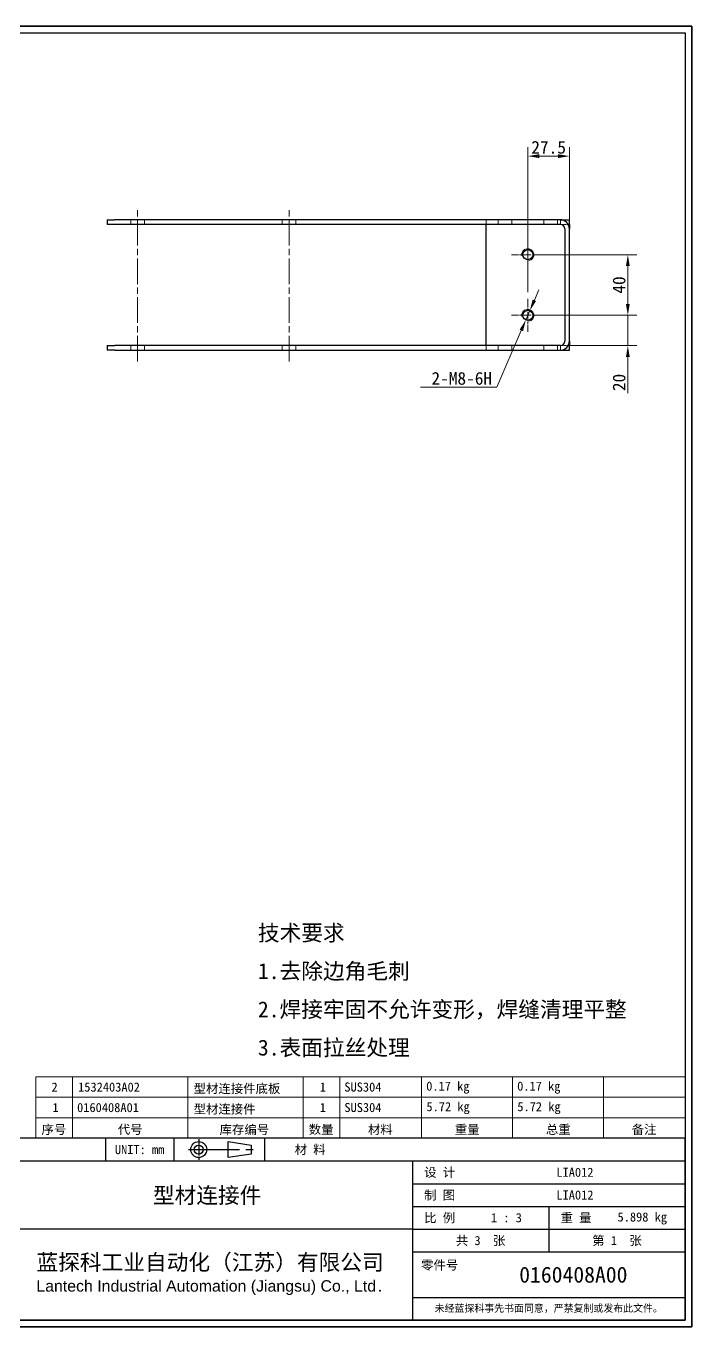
# Model space of a CAD drawing. Header units: millimetres. Extents: x 18 to 1244, y 16 to 875.
# Drawn here: x 804 to 1244, y 16 to 875 of the extents above; entities that cross this region are included whole.
import ezdxf
from ezdxf.enums import TextEntityAlignment as Align

# ---------------------------------------------------------------- set-up
doc = ezdxf.new("R2010")
doc.units = ezdxf.units.MM
doc.header["$LTSCALE"] = 3
doc.linetypes.add('CHAIN', pattern=[0.3543, 0.2362, -0.0295, 0.0591, -0.0295])
doc.linetypes.add('DASHED', pattern=[0.2067, 0.1654, -0.0413])
for name, color, linetype, lineweight in [('1', 7, 'Continuous', 18), ('可见 (ISO)', 7, 'Continuous', 25), ('可见窄的 (ISO)', 7, 'Continuous', 18), ('图框 (ISO)', 7, 'Continuous', 35), ('标题 (ISO)', 7, 'Continuous', 25)]:
    doc.layers.add(name, color=color, linetype=linetype, lineweight=lineweight)
for name, color, linetype, lineweight, true_color in [('中心标记 (ISO)', 1, 'CHAIN', 18, 0xff0000), ('中心线 (ISO)', 1, 'CHAIN', 18, 0xff0000), ('尺寸 (ISO)', 7, 'Continuous', 18, 0x008000), ('符号 (ISO)', 7, 'Continuous', 18, 0x008000), ('隐藏 (ISO)', 5, 'DASHED', 18, 0x0000ff)]:
    doc.layers.add(name, color=color, linetype=linetype, lineweight=lineweight, true_color=true_color)
doc.styles.add('文本样式164', font='SimSun.ttf')
doc.styles.add('文本样式165', font='SimSun.ttf')
doc.styles.add('文本样式74', font='SimSun.ttf')
doc.styles.add('最新国标', font='simfang.ttf')
doc.styles.add('注释文本 (ISO)', font='simfang.ttf')
doc.dimstyles.new('默认 (GB)', dxfattribs={"dimscale": 3, "dimtxt": 2.8, "dimasz": 2.5, "dimexe": 2, "dimexo": 1.5, "dimgap": 0.5, "dimtad": 1, "dimtoh": 1, "dimdsep": 46, "dimtxsty": '最新国标', "dimcen": 0.09, "dimdle": 10, "dimclrd": 256, "dimclre": 256, "dimclrt": 256, "dimaunit": 1, "dimadec": 3, "dimazin": 2, "dimtfac": 0.535714, "dimtdec": 3, "dimtmove": 0, "dimatfit": 3, "dimfxl": 0, "dimtolj": 1, "dimlwd": -1, "dimlwe": -1, "dimarcsym": 0})

# ---------------------------------------------------------------- blocks, each defined once
blk = doc.blocks.new('图框 最新国标')
at = {"layer": '图框 (ISO)'}
for p, q in [((6, 291.5), (414.5, 291.5)), ((414.5, 291.5), (414.5, 5.5)), ((414.5, 5.5), (6, 5.5))]:
    blk.add_line(p, q, dxfattribs=at)
at = {"layer": '图框 (ISO)', "color": 7, "linetype": 'Continuous', "lineweight": 25}
for p, q in [((18, 290), (413, 290)), ((18, 290), (413, 290)), ((413, 290), (413, 7)), ((413, 290), (413, 7)), ((413, 7), (6, 7)), ((413, 7), (18, 7))]:
    blk.add_line(p, q, dxfattribs=at)
at = {"layer": '图框 (ISO)', "style": '文本样式74'}
blk.add_attdef('零件代号_001', (44.43, 287.25), '', height=2.5, rotation=180, dxfattribs=at)
blk = doc.blocks.new('标题栏 副本 最新国标')
at = {"layer": '标题 (ISO)'}
for p, q in [((381.98, -183.84), (196.98, -183.84)), ((196.98, -183.84), (196.98, -223.84)), ((254.48, -183.84), (254.48, -188.84)), ((269.48, -183.84), (269.48, -188.84)), ((281.48, -188.09), (281.48, -184.59)), ((281.48, -184.59), (286.48, -185.34)), ((286.48, -185.34), (286.48, -187.34)), ((289.48, -183.84), (289.48, -188.84)), ((381.98, -223.84), (381.98, -183.84)), ((383.48, -183.84), (383.48, -225.34)), ((286.48, -187.34), (281.48, -188.09)), ((196.98, -188.84), (381.98, -188.84)), ((232.98, -188.84), (232.98, -223.84)), ((321.98, -188.84), (321.98, -223.84)), ((321.98, -193.84), (381.98, -193.84)), ((321.98, -198.84), (381.98, -198.84)), ((351.98, -198.84), (351.98, -208.84)), ((321.98, -203.84), (232.98, -203.84)), ((321.98, -203.84), (381.98, -203.84)), ((321.98, -208.84), (381.98, -208.84)), ((321.98, -218.84), (381.98, -218.84)), ((196.98, -223.84), (381.98, -223.84)), ((383.48, -225.34), (196.98, -225.34))]:
    blk.add_line(p, q, dxfattribs=at)
at = {"layer": '标题 (ISO)', "linetype": 'CHAIN', "ltscale": 5.000333}
blk.add_line((274.98, -184.09), (274.98, -188.59), dxfattribs=at)
at = {"layer": '标题 (ISO)', "linetype": 'CHAIN', "ltscale": 15.834605}
blk.add_line((272.73, -186.34), (286.98, -186.34), dxfattribs=at)
at = {"layer": '标题 (ISO)'}
for radius in [1.75, 1]:
    blk.add_circle((274.98, -186.34), radius, dxfattribs=at)
at = {"layer": '1', "style": '文本样式164'}
for s, p in [('UNIT: mm', (261.98, -186.34)), ('材 料', (299.48, -186.34)), ('设 计', (327.98, -191.34)), ('制 图', (327.98, -196.34)), ('比 例', (327.98, -201.34)), ('重 量', (357.98, -201.34)), ('共 3  张', (336.98, -206.34)), ('第 1  张', (366.98, -206.34))]:
    blk.add_text(s, height=2, dxfattribs=at).set_placement(p, align=Align.MIDDLE_CENTER)
at = {"layer": '标题 (ISO)', "style": '注释文本 (ISO)'}
for s, insert, char_height, attachment_point, line_spacing_factor in [('\\fSimSun|b0|i0;{\\H1.3000;      未注公差角度及线性公差使用m\\P}\\fSimSun|b0|i0;{\\H1.3000;（GB/T1804-2000），未注形位公差使\\P}\\fSimSun|b0|i0;{\\H1.3000;用K级（GB/T 1184-1996）。\\P}\\fSimSun|b0|i0;{\\H1.3000;—————————————————\\P}\\fSimSun|b0|i0;{\\H1.3000;             6以下    ±0.05 mm\\P}\\fSimSun|b0|i0;{\\H1.3000;     6 ～   30以下    ±0.10 mm\\P}\\fSimSun|b0|i0;{\\H1.3000;    30 ～  120以下    ±0.15 mm\\P}\\fSimSun|b0|i0;{\\H1.3000;   120 ～  400以下    ±0.20 mm\\P}\\fSimSun|b0|i0;{\\H1.3000;   400 ～ 1000以下    ±0.30 mm\\P}\\fSimSun|b0|i0;{\\H1.3000;  1000 ～ 2000以下    ±0.50 mm\\P}\\fSimSun|b0|i0;{\\H1.3000;          2000以上    ±0.80 mm\\P}\\fSimSun|b0|i0;{\\H1.3000;\\P}\\fSimSun|b0|i0;{\\H1.3000;           300以下    ±30′\\P}\\fSimSun|b0|i0;{\\H1.3000;   300 ～ 1000以下    ±15′\\P}\\fSimSun|b0|i0;{\\H1.3000;          1000以上    ±5′}', (198.48, -206.63), 1.3, 4, 1.023913), ('{\\fMicrosoft YaHei|b0|i0|c134|p34;\\H1.75x;蓝探科工业自动化（江苏）有限公司\\P\\fArial|b0|i0|c0|p34;\\H0.71429x;Lantech Industrial Automation (Jiangsu) Co., Ltd\\fFangSong|b0|i0|c134|p49;.\\H1.15195x; }', (277.48, -213.84), 2, 5, 0.978695)]:
    blk.add_mtext(s, dxfattribs=dict(at, insert=insert, char_height=char_height, attachment_point=attachment_point, line_spacing_factor=line_spacing_factor))
at = {"layer": '标题 (ISO)', "attachment_point": 5, "style": '注释文本 (ISO)'}
for s, insert, char_height in [('\\fFangSong|b0|i0;零件号', (327.98, -211.84), 2), ('\\fSimSun|b0|i0;{\\H1.6000;未经蓝探科事先书面同意，严禁复制或发布此文件。}', (351.98, -221.34), 1.6)]:
    blk.add_mtext(s, dxfattribs=dict(at, insert=insert, char_height=char_height))
at = {"layer": '标题 (ISO)', "style": '注释文本 (ISO)'}
blk.add_attdef('材料', text='', height=2, dxfattribs=at).set_placement((324.48, -186.34), align=Align.MIDDLE_CENTER)
at = {"layer": '标题 (ISO)'}
for tag, p, height, style in [('设计人_001', (353.65, -192.33), 2, '注释文本 (ISO)'), ('库存编号_001', (264.9, -198.14), 3.5, '文本样式165'), ('设计人_001', (353.65, -197.33), 2, '注释文本 (ISO)'), ('视图比例_001', (339.26, -202.33), 2, '注释文本 (ISO)'), ('质量\\P3;_001', (367.1, -202.16), 2, '注释文本 (ISO)'), ('零件代号_001', (345.48, -215.59), 3.5, '文本样式165')]:
    blk.add_attdef(tag, p, '', height=height, dxfattribs=dict(at, style=style))
blk = doc.blocks.new('*D7')
at = {"layer": 'Defpoints', "color": 0, "transparency": 16777216}
for p in [(1136.48, 686.75), (1133.84, 680.65)]:
    blk.add_point(p, dxfattribs=at)
at = {"layer": '尺寸 (ISO)', "color": 116, "true_color": 0x00803f, "transparency": 16777216}
for p, q in [((1139.46, 693.63), (1142.44, 700.51)), ((1136.48, 686.75), (1133.84, 680.65)), ((1130.86, 673.77), (1114.65, 636.33)), ((1114.65, 636.33), (1064.29, 636.33))]:
    blk.add_line(p, q, dxfattribs=at)
for points in [[(1138.31, 694.13), (1140.61, 693.13), (1136.48, 686.75)], [(1129.71, 674.26), (1132.01, 673.27), (1133.84, 680.65)]]:
    blk.add_solid(points, dxfattribs=at)
at = {"layer": '尺寸 (ISO)', "transparency": 16777216, "insert": (1088.72, 642.08), "char_height": 8.4, "attachment_point": 5, "style": '最新国标'}
blk.add_mtext('\\A1; \\fFangSong|b0|i0;2-M8-6H', dxfattribs=at)
blk = doc.blocks.new('*D8')
at = {"layer": 'Defpoints', "color": 0, "transparency": 16777216}
for p in [(1135.16, 683.7), (1156.66, 663.7), (1201.16, 663.7)]:
    blk.add_point(p, dxfattribs=at)
at = {"layer": '尺寸 (ISO)', "color": 116, "true_color": 0x00803f, "transparency": 16777216}
for p, q in [((1201.16, 691.2), (1201.16, 698.7)), ((1139.66, 683.7), (1207.16, 683.7)), ((1201.16, 683.7), (1201.16, 663.7)), ((1161.16, 663.7), (1207.16, 663.7)), ((1201.16, 656.2), (1201.16, 632.42))]:
    blk.add_line(p, q, dxfattribs=at)
for points in [[(1199.91, 691.2), (1202.41, 691.2), (1201.16, 683.7)], [(1199.91, 656.2), (1202.41, 656.2), (1201.16, 663.7)]]:
    blk.add_solid(points, dxfattribs=at)
at = {"layer": '尺寸 (ISO)', "transparency": 16777216, "insert": (1195.41, 639.44), "char_height": 8.4, "attachment_point": 5, "rotation": 90, "style": '最新国标'}
blk.add_mtext('\\A1;20', dxfattribs=at)
blk = doc.blocks.new('*D9')
at = {"layer": 'Defpoints', "color": 0, "transparency": 16777216}
for p in [(1135.16, 723.7), (1135.16, 683.7), (1201.16, 683.7)]:
    blk.add_point(p, dxfattribs=at)
at = {"layer": '尺寸 (ISO)', "color": 116, "true_color": 0x00803f, "transparency": 16777216}
for p, q in [((1139.66, 723.7), (1207.16, 723.7)), ((1201.16, 716.2), (1201.16, 691.2)), ((1139.66, 683.7), (1207.16, 683.7))]:
    blk.add_line(p, q, dxfattribs=at)
for points in [[(1199.91, 716.2), (1202.41, 716.2), (1201.16, 723.7)], [(1199.91, 691.2), (1202.41, 691.2), (1201.16, 683.7)]]:
    blk.add_solid(points, dxfattribs=at)
at = {"layer": '尺寸 (ISO)', "transparency": 16777216, "insert": (1195.41, 703.7), "char_height": 8.4, "attachment_point": 5, "rotation": 90, "style": '最新国标'}
blk.add_mtext('\\A1;40', dxfattribs=at)
blk = doc.blocks.new('*D10')
at = {"layer": 'Defpoints', "color": 0, "transparency": 16777216}
for p in [(1162.66, 788.7), (1162.66, 740.7), (1135.16, 694.52)]:
    blk.add_point(p, dxfattribs=at)
at = {"layer": '尺寸 (ISO)', "color": 116, "true_color": 0x00803f, "transparency": 16777216}
for p, q in [((1135.16, 699.02), (1135.16, 794.7)), ((1162.66, 745.2), (1162.66, 794.7)), ((1142.66, 788.7), (1155.16, 788.7))]:
    blk.add_line(p, q, dxfattribs=at)
for points in [[(1142.66, 789.95), (1142.66, 787.45), (1135.16, 788.7)], [(1155.16, 789.95), (1155.16, 787.45), (1162.66, 788.7)]]:
    blk.add_solid(points, dxfattribs=at)
at = {"layer": '尺寸 (ISO)', "transparency": 16777216, "insert": (1148.91, 794.47), "char_height": 8.4, "attachment_point": 5, "style": '最新国标'}
blk.add_mtext('\\A1;27.5', dxfattribs=at)
blk = doc.blocks.new('明细栏')
at = {"layer": '符号 (ISO)'}
for p, q in [((413, 60.51), (270.2, 60.51)), ((270.2, 60.51), (270.2, 51.5)), ((278.2, 60.51), (278.2, 51.5)), ((303.6, 60.51), (303.6, 51.5)), ((329, 60.51), (329, 51.5)), ((337, 60.51), (337, 51.5)), ((355, 60.51), (355, 51.5)), ((375, 60.51), (375, 51.5)), ((395, 60.51), (395, 51.5)), ((413, 60.51), (413, 51.5)), ((413, 56), (270.2, 56)), ((413, 51.5), (270.2, 51.5)), ((270.2, 47), (270.2, 51.5)), ((278.2, 47), (278.2, 51.5)), ((303.6, 47), (303.6, 51.5)), ((329, 47), (329, 51.5)), ((337, 47), (337, 51.5)), ((355, 47), (355, 51.5)), ((375, 47), (375, 51.5)), ((395, 47), (395, 51.5)), ((413, 47), (413, 51.5)), ((413, 47), (270.2, 47))]:
    blk.add_line(p, q, dxfattribs=at)
at = {"layer": '符号 (ISO)', "char_height": 2, "attachment_point": 7, "style": '注释文本 (ISO)'}
for s, insert in [('2', (273.61, 57.24)), ('1532403A02', (279.46, 57.21)), ('型材连接件底板', (304.87, 56.69)), ('1', (332.61, 57.24)), ('SUS304', (338.03, 57.22)), ('0.17 kg', (356.04, 56.79)), ('0.17 kg', (376.04, 56.79)), ('1', (273.81, 52.74)), ('0160408A01', (279.24, 52.71)), ('型材连接件', (304.87, 52.19)), ('1', (332.61, 52.74)), ('SUS304', (338.03, 52.72)), ('5.72 kg', (356.08, 52.28)), ('5.72 kg', (376.08, 52.28)), ('序号', (271.42, 47.7)), ('代号', (288.19, 47.72)), ('库存编号', (310.58, 47.65)), ('数量', (330.21, 47.71)), ('材料', (343.21, 47.67)), ('重量', (362.33, 47.77)), ('总重', (382.36, 47.74)), ('备注', (401.25, 47.72))]:
    blk.add_mtext(s, dxfattribs=dict(at, insert=insert))

msp = doc.modelspace()

# ---------------------------------------------------------------- linework, layer by layer
at = {"layer": '中心标记 (ISO)', "ltscale": 8.018003}
for p, q in [((1135.1584, 734.5225), (1135.1584, 712.8755)), ((1145.9819, 723.699), (1124.3349, 723.699)), ((1135.1584, 694.5225), (1135.1584, 672.8755)), ((1145.9819, 683.699), (1124.3349, 683.699))]:
    msp.add_line(p, q, dxfattribs=at)
at = {"layer": '中心线 (ISO)', "ltscale": 23.990969}
for p, q in [((877.6584, 653.199), (877.6584, 754.199)), ((977.6584, 653.199), (977.6584, 754.199))]:
    msp.add_line(p, q, dxfattribs=at)
at = {"layer": '可见 (ISO)'}
for p, q in [((857.6584, 746.699), (857.6584, 743.699)), ((857.6584, 746.699), (862.6584, 746.699)), ((1156.6584, 746.699), (862.6584, 746.699)), ((1156.6584, 746.699), (1162.6584, 746.699)), ((1162.6584, 743.699), (1162.6584, 746.699)), ((862.6584, 743.699), (857.6584, 743.699)), ((1156.6584, 743.699), (862.6584, 743.699)), ((1107.6584, 663.699), (1107.6584, 743.699)), ((1159.6584, 740.699), (1159.6584, 666.699)), ((1161.8545, 743.699), (1162.6584, 743.699)), ((1162.6584, 743.699), (1162.6584, 740.699)), ((1162.6584, 666.699), (1162.6584, 740.699)), ((857.6584, 663.699), (862.6584, 663.699)), ((857.6584, 663.699), (857.6584, 660.699)), ((862.6584, 660.699), (857.6584, 660.699)), ((1156.6584, 663.699), (862.6584, 663.699)), ((862.6584, 660.699), (1156.6584, 660.699)), ((1156.6584, 660.699), (1162.6584, 660.699)), ((1161.8545, 663.699), (1162.6584, 663.699)), ((1162.6584, 666.699), (1162.6584, 663.699)), ((1162.6584, 660.699), (1162.6584, 663.699))]:
    msp.add_line(p, q, dxfattribs=at)
for centre in [(1135.1584, 723.699), (1135.1584, 683.699)]:
    msp.add_circle(centre, 3.3235, dxfattribs=at)
for centre, radius, start, end in [((1156.6584, 740.699), 6, 0, 90), ((1156.6584, 740.699), 3, 0, 90), ((1156.6584, 666.699), 6, 270, 0), ((1156.6584, 666.699), 3, 270, 0)]:
    msp.add_arc(centre, radius, start, end, dxfattribs=at)
at = {"layer": '可见窄的 (ISO)'}
for centre in [(1135.1584, 723.699), (1135.1584, 683.699)]:
    msp.add_arc(centre, 4, 280, 190, dxfattribs=at)
at = {"layer": '隐藏 (ISO)', "ltscale": 1.904597}
for p, q in [((873.1584, 743.699), (873.1584, 746.699)), ((882.1584, 743.699), (882.1584, 746.699)), ((973.1584, 743.699), (973.1584, 746.699)), ((982.1584, 743.699), (982.1584, 746.699)), ((1107.6584, 746.699), (1107.6584, 743.699)), ((1115.6584, 743.699), (1115.6584, 746.699)), ((1124.6584, 743.699), (1124.6584, 746.699)), ((1145.6584, 743.699), (1145.6584, 746.699)), ((1154.6584, 743.699), (1154.6584, 746.699)), ((1156.6584, 743.699), (1156.6584, 746.699)), ((873.1584, 660.699), (873.1584, 663.699)), ((882.1584, 660.699), (882.1584, 663.699)), ((973.1584, 660.699), (973.1584, 663.699)), ((982.1584, 660.699), (982.1584, 663.699)), ((1107.6584, 663.699), (1107.6584, 660.699)), ((1115.6584, 660.699), (1115.6584, 663.699)), ((1124.6584, 660.699), (1124.6584, 663.699)), ((1145.6584, 660.699), (1145.6584, 663.699)), ((1154.6584, 660.699), (1154.6584, 663.699)), ((1156.6584, 660.699), (1156.6584, 663.699))]:
    msp.add_line(p, q, dxfattribs=at)
at = {"layer": '隐藏 (ISO)', "ltscale": 3.298931}
for p, q in [((1156.6584, 743.699), (1161.8545, 743.699)), ((1156.6584, 663.699), (1161.8545, 663.699))]:
    msp.add_line(p, q, dxfattribs=at)

# ---------------------------------------------------------------- block references
at = {"xscale": 3, "yscale": 3, "zscale": 3}
msp.add_blockref('图框 最新国标', (0, 0), dxfattribs=at)
ref = msp.add_blockref('标题栏 副本 最新国标', (93.0524, 692.5328), dxfattribs=dict(xscale=3, yscale=3, zscale=3))
ref.add_attrib('零件代号_001', '0160408A00', (1129.4874, 45.75), dxfattribs={"layer": '标题 (ISO)', "height": 10.5, "style": '文本样式165'})
ref.add_attrib('库存编号_001', '型材连接件', (887.7528, 98.1034), dxfattribs={"layer": '标题 (ISO)', "height": 10.5, "style": '文本样式165'})
ref.add_attrib('质量\\P3;_001', '5.898 kg', (1194.36, 86.0486), dxfattribs={"layer": '标题 (ISO)', "height": 6, "style": '注释文本 (ISO)'})
ref.add_attrib('视图比例_001', '1 : 3', (1110.84, 85.5514), dxfattribs={"layer": '标题 (ISO)', "height": 6, "style": '注释文本 (ISO)'})
ref.add_attrib('设计人_001', 'LIA012', (1154.0057, 115.5343), dxfattribs={"layer": '标题 (ISO)', "height": 6, "style": '注释文本 (ISO)'})
ref.add_attrib('设计人_001', 'LIA012', (1154.0057, 100.5343), dxfattribs={"layer": '标题 (ISO)', "height": 6, "style": '注释文本 (ISO)'})
at = {"layer": '符号 (ISO)', "xscale": 3, "yscale": 3, "zscale": 3}
msp.add_blockref('明细栏', (0, 0), dxfattribs=at)

# ---------------------------------------------------------------- texts
at = {"layer": '符号 (ISO)', "insert": (957.0315, 238.0148), "char_height": 10.5, "width": 267.228069, "attachment_point": 4, "line_spacing_factor": 1.441304, "style": '注释文本 (ISO)'}
msp.add_mtext('\\fFangSong|b0|i0;{\\H10.5000;技术要求\\P}\\fFangSong|b0|i0;{\\H10.5000;1.去除边角毛刺\\P}\\fFangSong|b0|i0;{\\H10.5000;2.焊接牢固不允许变形，焊缝清理平整\\P}\\fFangSong|b0|i0;{\\H10.5000;3.表面拉丝处理\\P}', dxfattribs=at)

# ---------------------------------------------------------------- dimensions: what is measured, and where the dimension line sits
at = {"layer": '尺寸 (ISO)', "color": 116, "true_color": 0x00803f}
for base, p1, p2, angle, override, picture, middle in [((1162.6584, 788.699), (1135.1584, 694.5225), (1162.6584, 740.699), 180, {"dimgap": 0.5, "dimtoh": 0, "dimdec": 2, "dimtol": 0, "dimlim": 0, "dimtp": 0, "dimtm": 0, "dimtdec": 3, "dimtofl": 0, "dimatfit": 1}, '*D10', (1148.9084, 788.699)), ((1201.1584, 683.699), (1135.1584, 723.699), (1135.1584, 683.699), 90, {"dimgap": 0.5, "dimtoh": 0, "dimdec": 2, "dimtol": 0, "dimlim": 0, "dimtp": 0, "dimtm": 0, "dimtdec": 3, "dimtofl": 0, "dimatfit": 1}, '*D9', (1201.1584, 703.699)), ((1201.1584, 663.699), (1135.1584, 683.699), (1156.6584, 663.699), 90, {"dimgap": 0.5, "dimtoh": 0, "dimdec": 2, "dimtol": 0, "dimlim": 0, "dimtp": 0, "dimtm": 0, "dimtdec": 3, "dimtofl": 1, "dimatfit": 1}, '*D8', (1201.1584, 639.4382))]:
    dim = msp.add_linear_dim(base=base, p1=p1, p2=p2, angle=angle, dimstyle='默认 (GB)', override=override, dxfattribs=at)
    dim.commit()
    dim.dimension.update_dxf_attribs({"geometry": picture, "text_midpoint": middle, "dimtype": 160})
dim = msp.add_diameter_dim_2p(p1=(1136.4789, 686.7489), p2=(1133.8379, 680.6491), text=' \\fFangSong|b0|i0;2-M8-6H', dimstyle='默认 (GB)', override={"dimgap": 0.5, "dimtih": 1, "dimdec": 2, "dimlfac": 1, "dimtol": 0, "dimlim": 0, "dimtp": 0, "dimtm": 0, "dimtdec": 3, "dimatfit": 2}, dxfattribs=at)
dim.commit()
dim.dimension.update_dxf_attribs({"geometry": '*D7', "text_midpoint": (1088.718, 636.3314), "dimtype": 163})

doc.saveas('drawing.dxf')
